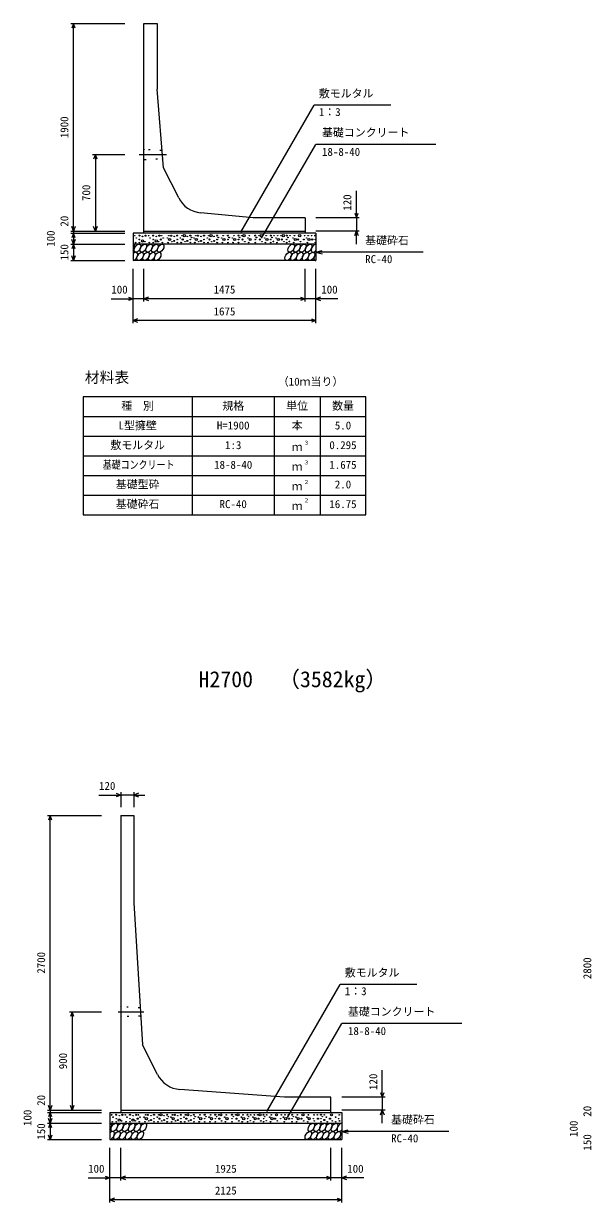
# Model space of a CAD drawing. Units: millimetres, scale not verified. Extents: x -50400 to 50400, y -17820 to 17820.
# Drawn here: x 20910 to 26109, y -9879 to 919 of the extents above; entities that cross this region are included whole.
import ezdxf
from ezdxf.enums import TextEntityAlignment as Align

# ---------------------------------------------------------------- set-up
doc = ezdxf.new("R2010")
doc.units = ezdxf.units.MM
doc.header["$LTSCALE"] = 60
doc.linetypes.add('CHAIN1', pattern=[8, 5, -1, 1, -1])
doc.linetypes.add('DOTTED', pattern=[1.75, 0.25, -1.5])
for name, color, linetype, lineweight in [('0-0_CENTER', 7, 'CHAIN1', 25), ('0-1_DIM', 7, 'Continuous', 25), ('0-3_HATCH', 6, 'Continuous', 25), ('0-4_HYO', 3, 'Continuous', 25), ('0-5_HYO2', 4, 'Continuous', 25), ('0-6_OUTLINE', 1, 'Continuous', 25), ('0-7_OUTLINE2', 4, 'DOTTED', 25), ('0-8_TXT', 7, 'Continuous', 25)]:
    doc.layers.add(name, color=color, linetype=linetype, lineweight=lineweight)
doc.styles.add('ＭＳ ゴシック', font='')
doc.styles.get('ＭＳ ゴシック').set_extended_font_data('MS Gothic')

msp = doc.modelspace()

# ---------------------------------------------------------------- linework, layer by layer
at = {"layer": '0-0_CENTER'}
for p, q in [((21968.68, -280.94), (22218.54, -280.94)), ((21775.89, -8133.94), (22011.53, -8133.94))]:
    msp.add_line(p, q, dxfattribs=at)
at = {"layer": '0-1_DIM'}
for p, q in [((21342, 919.06), (21837, 919.06)), ((21367, -980.94), (21367, 919.06)), ((22899.15, -992.26), (23570.42, 170.41)), ((24272.83, 170.41), (23570.42, 170.41)), ((23088.63, -1046.66), (23584.9, -187.09)), ((24684.44, -187.09), (23584.9, -187.09)), ((21542, -280.94), (21837, -280.94)), ((21567, -280.94), (21567, -980.94)), ((23957, -860.94), (23957, -613.25)), ((23982, -860.94), (23587, -860.94)), ((23957, -860.94), (23957, -980.94)), ((21342, -980.94), (21837, -980.94)), ((21342, -1000.94), (21837, -1000.94)), ((21367, -980.94), (21367, -1000.94)), ((21367, -1000.94), (21367, -1100.94)), ((23982, -980.94), (23587, -980.94)), ((23957, -1100.94), (23957, -980.94)), ((21342, -1100.94), (21837, -1100.94)), ((21367, -1100.94), (21367, -1250.94)), ((23587, -1175.94), (23644.96, -1160.41)), ((24567.32, -1175.94), (23587, -1175.94)), ((23587, -1175.94), (23644.96, -1191.47)), ((21342, -1250.94), (21837, -1250.94)), ((21912, -1825.94), (21912, -1325.94)), ((22012, -1625.94), (22012, -1325.94)), ((23487, -1625.94), (23487, -1325.94)), ((23487, -1625.94), (23487, -1325.94)), ((23587, -1825.94), (23587, -1325.94)), ((21712.46, -1600.94), (21912, -1600.94)), ((22012, -1600.94), (21912, -1600.94)), ((23487, -1600.94), (22012, -1600.94)), ((23587, -1600.94), (23487, -1600.94)), ((23786.54, -1600.94), (23587, -1600.94)), ((23587, -1800.94), (21912, -1800.94)), ((21599.96, -6147.05), (21799.5, -6147.05)), ((21799.5, -6122.05), (21799.5, -6258.94)), ((21919.5, -6147.05), (21799.5, -6147.05)), ((21919.5, -6122.05), (21919.5, -6258.94)), ((21919.5, -6147.05), (22019.5, -6147.05)), ((21129.5, -6333.94), (21624.5, -6333.94)), ((21154.5, -9033.94), (21154.5, -6333.94)), ((23136.65, -9045.27), (23807.92, -7882.59)), ((24510.33, -7882.59), (23807.92, -7882.59)), ((21329.5, -8133.94), (21624.5, -8133.94)), ((21354.5, -8133.94), (21354.5, -9033.94)), ((23326.13, -9099.66), (23822.4, -8240.1)), ((24921.94, -8240.1), (23822.4, -8240.1)), ((24194.5, -8913.94), (24194.5, -8666.25)), ((24219.5, -8913.94), (23824.5, -8913.94)), ((24194.5, -8913.94), (24194.5, -9033.94)), ((21129.5, -9033.94), (21624.5, -9033.94)), ((21129.5, -9053.94), (21624.5, -9053.94)), ((21154.5, -9033.94), (21154.5, -9053.94)), ((21154.5, -9053.94), (21154.5, -9153.94)), ((24219.5, -9033.94), (23824.5, -9033.94)), ((24194.5, -9153.94), (24194.5, -9033.94)), ((21129.5, -9153.94), (21624.5, -9153.94)), ((21154.5, -9153.94), (21154.5, -9303.94)), ((23824.5, -9228.94), (23882.46, -9213.41)), ((24804.82, -9228.94), (23824.5, -9228.94)), ((23824.5, -9228.94), (23882.46, -9244.47)), ((21129.5, -9303.94), (21624.5, -9303.94)), ((21699.5, -9878.94), (21699.5, -9378.94)), ((21799.5, -9678.94), (21799.5, -9378.94)), ((23724.5, -9678.94), (23724.5, -9378.94)), ((23724.5, -9678.94), (23724.5, -9378.94)), ((23824.5, -9878.94), (23824.5, -9378.94)), ((21499.96, -9653.94), (21699.5, -9653.94)), ((21799.5, -9653.94), (21699.5, -9653.94)), ((23724.5, -9653.94), (21799.5, -9653.94)), ((23824.5, -9653.94), (23724.5, -9653.94)), ((24024.04, -9653.94), (23824.5, -9653.94)), ((23824.5, -9853.94), (21699.5, -9853.94))]:
    msp.add_line(p, q, dxfattribs=at)
for points in [[(21382.39, 876.78), (21367, 919.06), (21351.61, 876.78)], [(21582.39, -323.22), (21567, -280.94), (21551.61, -323.22)], [(23941.61, -818.65), (23957, -860.94), (23972.39, -818.65)], [(21382.39, -938.65), (21367, -980.94), (21351.61, -938.65)], [(21582.39, -938.65), (21567, -980.94), (21551.61, -938.65)], [(21382.39, -1043.22), (21367, -1000.94), (21351.61, -1043.22)], [(21382.39, -1058.65), (21367, -1100.94), (21351.61, -1058.65)], [(23941.61, -1023.22), (23957, -980.94), (23972.39, -1023.22)], [(21382.39, -1143.22), (21367, -1100.94), (21351.61, -1143.22)], [(21382.39, -1208.65), (21367, -1250.94), (21351.61, -1208.65)], [(21869.71, -1585.55), (21912, -1600.94), (21869.71, -1616.33)], [(22054.29, -1585.55), (22012, -1600.94), (22054.29, -1616.33)], [(23444.71, -1585.55), (23487, -1600.94), (23444.71, -1616.33)], [(23629.29, -1585.55), (23587, -1600.94), (23629.29, -1616.33)], [(21954.29, -1785.55), (21912, -1800.94), (21954.29, -1816.33)], [(23544.71, -1785.55), (23587, -1800.94), (23544.71, -1816.33)], [(21757.21, -6131.66), (21799.5, -6147.05), (21757.21, -6162.44)], [(21961.79, -6131.66), (21919.5, -6147.05), (21961.79, -6162.44)], [(21169.89, -6376.23), (21154.5, -6333.94), (21139.11, -6376.23)], [(21369.89, -8176.23), (21354.5, -8133.94), (21339.11, -8176.23)], [(24179.11, -8871.66), (24194.5, -8913.94), (24209.89, -8871.66)], [(21169.89, -8991.66), (21154.5, -9033.94), (21139.11, -8991.66)], [(21169.89, -9096.23), (21154.5, -9053.94), (21139.11, -9096.23)], [(21369.89, -8991.66), (21354.5, -9033.94), (21339.11, -8991.66)], [(24179.11, -9076.23), (24194.5, -9033.94), (24209.89, -9076.23)], [(21169.89, -9111.66), (21154.5, -9153.94), (21139.11, -9111.66)], [(21169.89, -9196.23), (21154.5, -9153.94), (21139.11, -9196.23)], [(21169.89, -9261.66), (21154.5, -9303.94), (21139.11, -9261.66)], [(21657.21, -9638.55), (21699.5, -9653.94), (21657.21, -9669.33)], [(21841.79, -9638.55), (21799.5, -9653.94), (21841.79, -9669.33)], [(23682.21, -9638.55), (23724.5, -9653.94), (23682.21, -9669.33)], [(23866.79, -9638.55), (23824.5, -9653.94), (23866.79, -9669.33)], [(21741.79, -9838.55), (21699.5, -9853.94), (21741.79, -9869.33)], [(23782.21, -9838.55), (23824.5, -9853.94), (23782.21, -9869.33)]]:
    msp.add_lwpolyline(points, dxfattribs=at)
at = {"layer": '0-3_HATCH'}
for centre, radius in [((21927.97, -1023.76), 2.5), ((21941.99, -1044.77), 2.5), ((21970.86, -1022.89), 5), ((21970.86, -1058.78), 2.5), ((21998.9, -1071.91), 10), ((21998.9, -1030.76), 2.5), ((22019.93, -1078.91), 2.5), ((22026.94, -1023.76), 5), ((22054.07, -1023.76), 2.5), ((22068.09, -1044.77), 2.5), ((22096.97, -1022.89), 5), ((22096.97, -1058.78), 2.5), ((22125.01, -1071.91), 10), ((22125.01, -1030.76), 2.5), ((22146.03, -1078.91), 2.5), ((22153.04, -1023.76), 5), ((22167.06, -1058.78), 5), ((22174.07, -1023.76), 2.5), ((22188.09, -1044.77), 2.5), ((22225.91, -1044.77), 2.5), ((22246.94, -1058.78), 10), ((22239.93, -1023.76), 2.5), ((22260.96, -1023.76), 5), ((22267.97, -1078.91), 2.5), ((22288.99, -1071.91), 5), ((22288.99, -1030.76), 2.5), ((22317.03, -1022.89), 5), ((22317.03, -1058.78), 2.5), ((22345.91, -1044.77), 2.5), ((22359.93, -1023.76), 2.5), ((22366.94, -1058.78), 5), ((22380.96, -1023.76), 10), ((22387.97, -1078.91), 2.5), ((22408.99, -1071.91), 5), ((22408.99, -1030.76), 2.5), ((22437.03, -1022.89), 5), ((22437.03, -1058.78), 2.5), ((22448.37, -1040.45), 2.5), ((22471.13, -1044.77), 2.5), ((22492.16, -1058.78), 10), ((22485.15, -1023.76), 2.5), ((22506.18, -1023.76), 5), ((22513.19, -1078.91), 2.5), ((22534.22, -1071.91), 5), ((22534.22, -1030.76), 2.5), ((22562.26, -1022.89), 5), ((22562.26, -1058.78), 2.5), ((22591.13, -1044.77), 2.5), ((22605.15, -1023.76), 2.5), ((22612.16, -1058.78), 5), ((22626.18, -1023.76), 10), ((22633.19, -1078.91), 2.5), ((22654.22, -1071.91), 5), ((22654.22, -1030.76), 2.5), ((22682.26, -1022.89), 5), ((22682.26, -1058.78), 2.5), ((22693.6, -1040.45), 2.5), ((22723.06, -1044.77), 2.5), ((22744.09, -1058.78), 10), ((22737.08, -1023.76), 2.5), ((22780.7, -1022.89), 5), ((22780.7, -1058.78), 2.5), ((22792.04, -1040.45), 2.5), ((22821.5, -1044.77), 2.5), ((22842.53, -1058.78), 10), ((22835.51, -1023.76), 2.5), ((22877.69, -1022.89), 5), ((22877.69, -1058.78), 2.5), ((22889.03, -1040.45), 2.5), ((22907.39, -1023.76), 2.5), ((22914.4, -1058.78), 5), ((22928.42, -1023.76), 10), ((22935.43, -1078.91), 2.5), ((22963.77, -1044.77), 2.5), ((22984.8, -1058.78), 10), ((22977.79, -1023.76), 2.5), ((23031.08, -1022.89), 5), ((23031.08, -1058.78), 2.5), ((23042.42, -1040.45), 2.5), ((23065.05, -1023.76), 2.5), ((23072.06, -1058.78), 5), ((23086.08, -1023.76), 10), ((23093.09, -1078.91), 2.5), ((23116.74, -1044.77), 2.5), ((23137.77, -1058.78), 10), ((23130.76, -1023.76), 2.5), ((23172.94, -1022.89), 5), ((23172.94, -1058.78), 2.5), ((23184.28, -1040.45), 2.5), ((23197.59, -1077.13), 2.5), ((23202.63, -1023.76), 2.5), ((23221.87, -1044.77), 2.5), ((23242.9, -1058.78), 10), ((23235.89, -1023.76), 2.5), ((23266.67, -1023.76), 2.5), ((23273.69, -1058.78), 5), ((23287.71, -1023.76), 10), ((23294.71, -1078.91), 2.5), ((23319.47, -1022.89), 5), ((23319.47, -1058.78), 2.5), ((23330.81, -1040.45), 2.5), ((23344.13, -1077.13), 2.5), ((23349.17, -1023.76), 2.5), ((23376.16, -1044.77), 2.5), ((23397.19, -1058.78), 10), ((23390.18, -1023.76), 2.5), ((23424.32, -1058.78), 5), ((23438.34, -1023.76), 10), ((23445.35, -1078.91), 2.5), ((23475.99, -1058.78), 2.5), ((23482.43, -1023.76), 2.5), ((23501.66, -1044.77), 2.5), ((23522.69, -1058.78), 10), ((23515.68, -1023.76), 2.5), ((23546.47, -1023.76), 2.5), ((23553.48, -1058.78), 5), ((23580.87, -1022.89), 5), ((23580.87, -1058.78), 2.5), ((21934.98, -1086.79), 2.5), ((21970.86, -1086.79), 2.5), ((22061.08, -1086.79), 2.5), ((22096.97, -1086.79), 2.5), ((22181.08, -1086.79), 2.5), ((22232.92, -1086.79), 2.5), ((22317.03, -1086.79), 2.5), ((22352.92, -1086.79), 2.5), ((22437.03, -1086.79), 2.5), ((22478.14, -1086.79), 2.5), ((22562.26, -1086.79), 2.5), ((22598.14, -1086.79), 2.5), ((22682.26, -1086.79), 2.5), ((22730.07, -1086.79), 2.5), ((22780.7, -1086.79), 2.5), ((22828.51, -1086.79), 2.5), ((22877.69, -1086.79), 2.5), ((22970.78, -1086.79), 2.5), ((23031.08, -1086.79), 2.5), ((23123.75, -1086.79), 2.5), ((23172.94, -1086.79), 2.5), ((23228.88, -1086.79), 2.5), ((23319.47, -1086.79), 2.5), ((23383.17, -1086.79), 2.5), ((23508.67, -1086.79), 2.5), ((23580.87, -1086.79), 2.5), ((22168.46, -9076.76), 10), ((22413.68, -9076.76), 10), ((22715.92, -9076.76), 10), ((22873.58, -9076.76), 10), ((23075.21, -9076.76), 10), ((23225.84, -9076.76), 10), ((23467.49, -9076.76), 10), ((23729.54, -9076.76), 10), ((21715.47, -9076.76), 2.5), ((21722.48, -9139.8), 2.5), ((21729.49, -9097.78), 2.5), ((21758.36, -9075.89), 5), ((21758.36, -9111.78), 2.5), ((21758.36, -9139.8), 2.5), ((21786.4, -9124.91), 10), ((21786.4, -9083.77), 2.5), ((21807.43, -9131.92), 2.5), ((21814.44, -9076.76), 5), ((21841.57, -9076.76), 2.5), ((21848.58, -9139.8), 2.5), ((21855.59, -9097.78), 2.5), ((21884.47, -9075.89), 5), ((21884.47, -9111.78), 2.5), ((21884.47, -9139.8), 2.5), ((21912.51, -9124.91), 10), ((21912.51, -9083.77), 2.5), ((21933.53, -9131.92), 2.5), ((21940.54, -9076.76), 5), ((21954.56, -9111.78), 5), ((21961.57, -9076.76), 2.5), ((21968.58, -9139.8), 2.5), ((21975.59, -9097.78), 2.5), ((22013.41, -9097.78), 2.5), ((22020.42, -9139.8), 2.5), ((22034.44, -9111.78), 10), ((22027.43, -9076.76), 2.5), ((22048.46, -9076.76), 5), ((22055.47, -9131.92), 2.5), ((22076.49, -9124.91), 5), ((22076.49, -9083.77), 2.5), ((22104.53, -9075.89), 5), ((22104.53, -9111.78), 2.5), ((22104.53, -9139.8), 2.5), ((22133.41, -9097.78), 2.5), ((22140.42, -9139.8), 2.5), ((22147.43, -9076.76), 2.5), ((22154.44, -9111.78), 5), ((22175.47, -9131.92), 2.5), ((22196.49, -9124.91), 5), ((22196.49, -9083.77), 2.5), ((22224.53, -9075.89), 5), ((22224.53, -9111.78), 2.5), ((22224.53, -9139.8), 2.5), ((22235.87, -9093.46), 2.5), ((22258.63, -9097.78), 2.5), ((22265.64, -9139.8), 2.5), ((22279.66, -9111.78), 10), ((22272.65, -9076.76), 2.5), ((22293.68, -9076.76), 5), ((22300.69, -9131.92), 2.5), ((22321.72, -9124.91), 5), ((22321.72, -9083.77), 2.5), ((22349.76, -9075.89), 5), ((22349.76, -9111.78), 2.5), ((22349.76, -9139.8), 2.5), ((22378.63, -9097.78), 2.5), ((22385.64, -9139.8), 2.5), ((22392.65, -9076.76), 2.5), ((22399.66, -9111.78), 5), ((22420.69, -9131.92), 2.5), ((22441.72, -9124.91), 5), ((22441.72, -9083.77), 2.5), ((22469.76, -9075.89), 5), ((22469.76, -9111.78), 2.5), ((22469.76, -9139.8), 2.5), ((22481.1, -9093.46), 2.5), ((22510.56, -9097.78), 2.5), ((22517.57, -9139.8), 2.5), ((22531.59, -9111.78), 10), ((22524.58, -9076.76), 2.5), ((22568.2, -9075.89), 5), ((22568.2, -9111.78), 2.5), ((22568.2, -9139.8), 2.5), ((22579.54, -9093.46), 2.5), ((22609, -9097.78), 2.5), ((22616.01, -9139.8), 2.5), ((22630.03, -9111.78), 10), ((22623.01, -9076.76), 2.5), ((22665.19, -9075.89), 5), ((22665.19, -9111.78), 2.5), ((22665.19, -9139.8), 2.5), ((22676.53, -9093.46), 2.5), ((22694.89, -9076.76), 2.5), ((22701.9, -9111.78), 5), ((22722.93, -9131.92), 2.5), ((22751.27, -9097.78), 2.5), ((22758.28, -9139.8), 2.5), ((22772.3, -9111.78), 10), ((22765.29, -9076.76), 2.5), ((22818.58, -9075.89), 5), ((22818.58, -9111.78), 2.5), ((22818.58, -9139.8), 2.5), ((22829.92, -9093.46), 2.5), ((22852.55, -9076.76), 2.5), ((22859.56, -9111.78), 5), ((22880.59, -9131.92), 2.5), ((22904.24, -9097.78), 2.5), ((22911.25, -9139.8), 2.5), ((22925.27, -9111.78), 10), ((22918.26, -9076.76), 2.5), ((22960.44, -9075.89), 5), ((22960.44, -9111.78), 2.5), ((22960.44, -9139.8), 2.5), ((22971.78, -9093.46), 2.5), ((22985.09, -9130.13), 2.5), ((22990.13, -9076.76), 2.5), ((23009.37, -9097.78), 2.5), ((23016.38, -9139.8), 2.5), ((23030.4, -9111.78), 10), ((23023.39, -9076.76), 2.5), ((23054.17, -9076.76), 2.5), ((23061.19, -9111.78), 5), ((23082.21, -9131.92), 2.5), ((23106.97, -9075.89), 5), ((23106.97, -9111.78), 2.5), ((23106.97, -9139.8), 2.5), ((23118.31, -9093.46), 2.5), ((23131.63, -9130.13), 2.5), ((23136.67, -9076.76), 2.5), ((23163.66, -9097.78), 2.5), ((23170.67, -9139.8), 2.5), ((23184.69, -9111.78), 10), ((23177.68, -9076.76), 2.5), ((23211.82, -9111.78), 5), ((23232.85, -9131.92), 2.5), ((23263.49, -9111.78), 2.5), ((23269.93, -9076.76), 2.5), ((23289.16, -9097.78), 2.5), ((23296.17, -9139.8), 2.5), ((23310.19, -9111.78), 10), ((23303.18, -9076.76), 2.5), ((23333.97, -9076.76), 2.5), ((23340.98, -9111.78), 5), ((23368.37, -9075.89), 5), ((23368.37, -9111.78), 2.5), ((23368.37, -9139.8), 2.5), ((23379.71, -9093.46), 2.5), ((23402.83, -9097.78), 2.5), ((23409.84, -9139.8), 2.5), ((23423.86, -9111.78), 10), ((23416.85, -9076.76), 2.5), ((23453.47, -9111.78), 5), ((23474.49, -9131.92), 2.5), ((23504.11, -9097.78), 2.5), ((23511.12, -9139.8), 2.5), ((23525.14, -9111.78), 10), ((23518.12, -9076.76), 2.5), ((23563.16, -9111.78), 2.5), ((23569.59, -9076.76), 2.5), ((23571.5, -9131.92), 2.5), ((23598.96, -9076.76), 2.5), ((23605.98, -9111.78), 5), ((23633.37, -9075.89), 5), ((23633.37, -9111.78), 2.5), ((23633.37, -9139.8), 2.5), ((23644.71, -9093.46), 2.5), ((23663.85, -9124.07), 5), ((23663.68, -9076.76), 2.5), ((23682.89, -9097.78), 2.5), ((23689.9, -9139.8), 2.5), ((23715.52, -9111.78), 5), ((23736.55, -9131.92), 2.5), ((23766.16, -9097.78), 2.5), ((23767.63, -9139.8), 2.5), ((23793.8, -9111.78), 2.5), ((23800.23, -9076.76), 2.5), ((23802.14, -9131.92), 2.5)]:
    msp.add_circle(centre, radius, dxfattribs=at)
for centre, start_param, end_param in [((21899.64, -1138.46), 4.385593, 6.67454438), ((21924.96, -1213.45), 3.51114638, 7.548991), ((23573.14, -1138.46), 0.33577149, 4.44118059), ((23598.46, -1213.45), 1.2110787, 3.56587337), ((21687.14, -9191.47), 4.385593, 6.67454438), ((23810.64, -9191.47), 0.33577149, 4.44118059), ((21712.46, -9266.46), 3.51114638, 7.548991), ((23835.96, -9266.46), 1.2110787, 3.56587337)]:
    msp.add_ellipse(centre, major_axis=(21.81, 35.31), ratio=0.5792, start_param=start_param, end_param=end_param, dxfattribs=at)
for centre in [(21952.84, -1138.46), (21978.16, -1213.45), (22006.05, -1138.46), (22031.37, -1213.45), (22059.26, -1138.46), (22084.58, -1213.45), (22112.47, -1138.46), (22137.79, -1213.45), (22165.68, -1138.46), (23332.42, -1213.45), (23360.31, -1138.46), (23385.63, -1213.45), (23413.51, -1138.46), (23438.84, -1213.45), (23466.72, -1138.46), (23492.04, -1213.45), (23519.93, -1138.46), (23545.25, -1213.45), (21740.34, -9191.47), (21793.55, -9191.47), (21846.76, -9191.47), (21899.97, -9191.47), (21953.18, -9191.47), (22006.39, -9191.47), (23544.6, -9191.47), (23597.81, -9191.47), (23651.01, -9191.47), (23704.22, -9191.47), (23757.43, -9191.47), (21765.66, -9266.46), (21818.87, -9266.46), (21872.08, -9266.46), (21925.29, -9266.46), (21978.5, -9266.46), (23516.71, -9266.46), (23569.92, -9266.46), (23623.13, -9266.46), (23676.34, -9266.46), (23729.54, -9266.46), (23782.75, -9266.46)]:
    msp.add_ellipse(centre, major_axis=(21.81, 35.31), ratio=0.5792, dxfattribs=at)
at = {"layer": '0-4_HYO'}
for p, q in [((22454.5, -2500.94), (22454.5, -3580.94)), ((23204.5, -2500.94), (23204.5, -3580.94)), ((23624.5, -2500.94), (23624.5, -3580.94)), ((21454.5, -2680.94), (24044.5, -2680.94))]:
    msp.add_line(p, q, dxfattribs=at)
msp.add_lwpolyline([(21454.5, -3580.94), (24044.5, -3580.94), (24044.5, -2500.94), (21454.5, -2500.94)], close=True, dxfattribs=at)
at = {"layer": '0-5_HYO2'}
for p, q in [((21454.5, -2860.94), (24044.5, -2860.94)), ((21454.5, -3040.94), (24044.5, -3040.94)), ((21454.5, -3220.94), (24044.5, -3220.94)), ((21454.5, -3400.94), (24044.5, -3400.94))]:
    msp.add_line(p, q, dxfattribs=at)
at = {"layer": '0-6_OUTLINE'}
for p, q in [((22012, -1000.94), (22012, 919.06)), ((22192, -400.94), (22132, 319.06)), ((22330.14, -677.23), (22192, -400.94)), ((23012, -860.94), (22529.67, -814.26)), ((23487, -860.94), (23012, -860.94)), ((23487, -860.94), (23487, -1000.94)), ((22012, -980.94), (23487, -980.94)), ((23587, -1000.94), (23587, -1250.94)), ((23587, -1100.94), (21912, -1100.94)), ((23587, -1250.94), (21912, -1250.94)), ((21799.5, -6333.94), (21799.5, -9053.94)), ((21919.5, -7133.94), (21999.5, -8433.94)), ((22135.89, -8706.72), (21999.5, -8433.94)), ((23299.5, -8913.94), (22341.36, -8844.26)), ((21699.5, -9053.94), (23824.5, -9053.94)), ((21699.5, -9053.94), (21699.5, -9303.94)), ((21799.5, -9033.94), (23724.5, -9033.94)), ((23824.5, -9053.94), (23824.5, -9303.94)), ((21699.5, -9153.94), (23824.5, -9153.94)), ((21699.5, -9303.94), (23824.5, -9303.94))]:
    msp.add_line(p, q, dxfattribs=at)
for points in [[(22012, 919.06), (22132, 919.06), (22132, 319.06)], [(23587, -1000.94), (21912, -1000.94), (21912, -1250.94)], [(21799.5, -6333.94), (21919.5, -6333.94), (21919.5, -7133.94)], [(23724.5, -9053.94), (23724.5, -8913.94), (23299.5, -8913.94)]]:
    msp.add_lwpolyline(points, dxfattribs=at)
for centre, end in [((22553.75, -565.42), 264.47246), ((22359.5, -8594.92), 265.84036)]:
    msp.add_arc(centre, 250, 206.56505, end, dxfattribs=at)
at = {"layer": '0-7_OUTLINE2'}
for p, q in [((22017, -236.16), (22012.22, -230.94)), ((22173.84, -243.21), (22017, -236.16)), ((22017, -325.72), (22180.13, -318.66)), ((22178.46, -238.41), (22173.84, -243.21)), ((22185.34, -323.43), (22180.13, -318.66)), ((22012.22, -330.93), (22017, -325.72)), ((21804.5, -8088.94), (21799.5, -8083.94)), ((21973.72, -8096.44), (21804.5, -8088.94)), ((21973.72, -8096.44), (21978.42, -8091.44)), ((21804.5, -8178.94), (21799.5, -8183.94)), ((21978.34, -8171.44), (21804.5, -8178.94)), ((21978.34, -8171.44), (21983.65, -8176.44))]:
    msp.add_line(p, q, dxfattribs=at)

# ---------------------------------------------------------------- texts
at = {"layer": '0-1_DIM', "style": 'ＭＳ ゴシック'}
for s, p in [('敷モルタル', (23613.27, 220.41)), ('1：3', (23613.27, 50.3)), ('基礎コンクリート', (23642.15, -137.09)), ('18-8-40', (23642.15, -314.72)), ('基礎砕石', (24037.25, -1125.94)), ('RC-40', (24037.25, -1297.32)), ('100', (21713.36, -1575.94)), ('1475', (22649.5, -1575.94)), ('100', (23635.64, -1575.94)), ('1675', (22649.5, -1775.94)), ('120', (21600.86, -6122.05)), ('敷モルタル', (23850.77, -7832.59)), ('1：3', (23850.77, -8002.71)), ('基礎コンクリート', (23879.65, -8190.1)), ('18-8-40', (23879.65, -8367.73)), ('基礎砕石', (24274.75, -9178.94)), ('RC-40', (24274.75, -9350.32)), ('100', (21500.86, -9628.94)), ('1925', (22662, -9628.94)), ('100', (23873.14, -9628.94)), ('2125', (22662, -9828.94))]:
    msp.add_text(s, height=73.31, dxfattribs=at).set_placement(p, align=Align.BOTTOM_LEFT)
for s, p in [('1900', (21342, -130.94)), ('700', (21542, -705.94)), ('120', (23932, -795.3)), ('20', (21342, -940.87)), ('100', (21217, -1125.94)), ('150', (21342, -1250.94)), ('2700', (21129.5, -7783.94)), ('2800', (26129.5, -7833.94)), ('900', (21329.5, -8658.94)), ('120', (24169.5, -8848.3)), ('20', (21129.5, -8993.88)), ('100', (21004.5, -9178.94)), ('20', (26129.5, -9093.88)), ('150', (21129.5, -9303.94)), ('100', (26004.5, -9278.94)), ('150', (26129.5, -9403.94))]:
    msp.add_text(s, height=73.31, rotation=90, dxfattribs=at).set_placement(p, align=Align.BOTTOM_LEFT)
at = {"layer": '0-8_TXT', "style": 'ＭＳ ゴシック'}
for s, height, p in [('材料表', 98.97, (21471.17, -2400.94)), ('（10ｍ当り）', 73.31, (23237.83, -2419.27)), ('種\u3000別', 73.31, (21804.5, -2640.94)), ('規格', 73.31, (22729.5, -2640.94)), ('単位', 73.31, (23314.5, -2640.94)), ('数量', 73.31, (23734.5, -2640.94)), ('L型擁壁', 73.31, (21779.5, -2820.94)), ('H=1900', 73.31, (22679.5, -2820.94)), ('本', 73.31, (23364.5, -2820.94)), ('5.0', 73.31, (23759.5, -2820.94)), ('敷モルタル', 73.31, (21704.5, -3000.94)), ('1:3', 73.31, (22754.5, -3000.94)), ('３', 36.66, (23473.74, -2950.32)), ('0.295', 73.31, (23709.5, -3000.94)), ('ｍ', 73.31, (23364.5, -3017.61)), ('18-8-40', 73.31, (22654.5, -3180.94)), ('ｍ', 73.31, (23364.5, -3197.61)), ('３', 36.66, (23473.74, -3130.32)), ('1.675', 73.31, (23709.5, -3180.94)), ('基礎型砕', 73.31, (21754.5, -3360.94)), ('ｍ', 73.31, (23364.5, -3377.61)), ('２', 36.66, (23473.74, -3310.32)), ('2.0', 73.31, (23759.5, -3360.94)), ('基礎砕石', 73.31, (21754.5, -3540.94)), ('RC-40', 73.31, (22704.5, -3540.94)), ('２', 36.66, (23473.74, -3476.99)), ('16.75', 73.31, (23709.5, -3540.94)), ('ｍ', 73.31, (23364.5, -3557.61)), ('H2700', 146.6, (22512, -5203.69)), ('（3582kg）', 146.6, (23240.62, -5203.69))]:
    msp.add_text(s, height=height, dxfattribs=at).set_placement(p, align=Align.BOTTOM_LEFT)
at = {"layer": '0-8_TXT', "style": 'ＭＳ ゴシック', "width": 0.8}
msp.add_text('基礎コンクリート', height=73.31, dxfattribs=at).set_placement((21634.5, -3180.94), align=Align.BOTTOM_LEFT)

doc.saveas('drawing.dxf')
